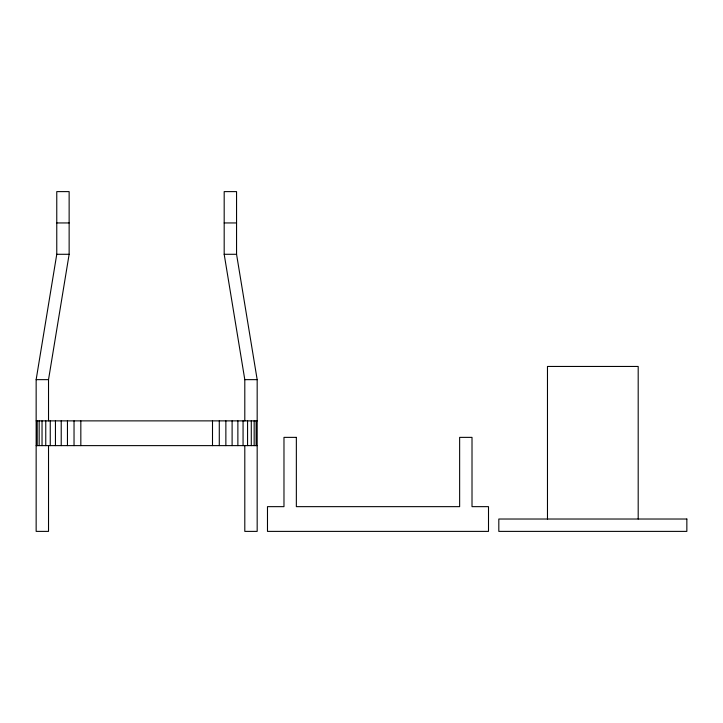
<?xml version="1.0" encoding="UTF-8"?>
<svg xmlns="http://www.w3.org/2000/svg" width="723" height="723" viewBox="0 0 723 723"><rect width="100%" height="100%" fill="white"/><g stroke="black" fill="none" stroke-linecap="round" stroke-linejoin="round"><path stroke-width="1.08" d="M48.522 445.621L48.522 531.387L36.15 531.387L36.15 379.647L56.765 254.288L56.765 191.613L69.137 191.613L69.137 254.288L48.522 379.647L48.522 420.876M56.765 222.946L69.137 222.946M224.184 222.946L236.557 222.946M56.765 254.288L69.137 254.288M236.557 254.288L236.557 191.613L224.184 191.613L224.184 254.288L236.557 254.288L257.171 379.647L257.171 531.387L244.799 531.387L244.799 445.621M36.15 379.647L48.522 379.647M224.184 254.288L244.799 379.647L257.171 379.647M36.15 420.876L257.171 420.876M36.15 445.621L257.171 445.621M638.192 519.024L638.192 366.453L547.474 366.453L547.474 519.024M256.114 420.876L256.114 445.621M254.162 420.876L254.162 445.621M251.288 420.876L251.288 445.621M247.564 420.876L247.564 445.621M244.799 379.647L244.799 420.876M243.064 420.876L243.064 445.621M237.876 420.876L237.876 445.621M232.11 420.876L232.11 445.621M225.865 420.876L225.865 445.621M219.286 420.876L219.286 445.621M212.499 420.876L212.499 445.621M80.831 420.876L80.831 445.621M74.035 420.876L74.035 445.621M67.456 420.876L67.456 445.621M61.22 420.876L61.22 445.621M55.445 420.876L55.445 445.621M50.258 420.876L50.258 445.621M45.757 420.876L45.757 445.621M42.033 420.876L42.033 445.621M39.169 420.876L39.169 445.621M37.207 420.876L37.207 445.621M296.349 437.37L283.976 437.37L283.976 506.651L267.483 506.651L267.483 531.387L488.504 531.387L488.504 506.651L472.011 506.651L472.011 437.37L459.638 437.37L459.638 506.651L296.349 506.651L296.349 437.37M686.85 519.024L498.816 519.024L498.816 531.387L686.85 531.387L686.85 519.024"/></g></svg>
